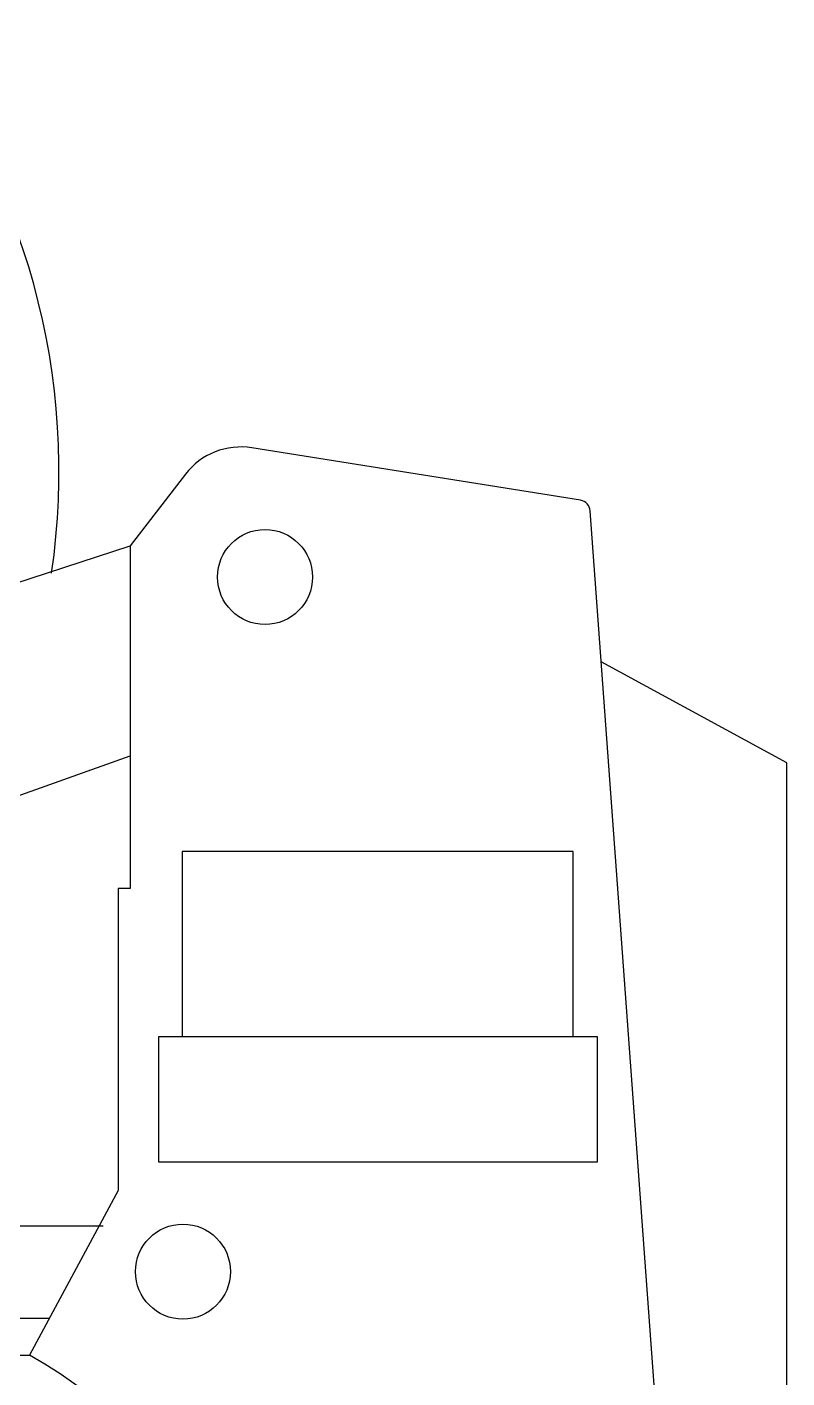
# Model space of a CAD drawing. Extents: x -121210 to 57230, y 84783 to 157800.
# Drawn here: x -29877 to -29231, y 120406 to 121553 of the extents above; entities that cross this region are included whole.
import ezdxf

# ---------------------------------------------------------------- set-up
doc = ezdxf.new("R2010")
doc.units = 0
doc.header["$MEASUREMENT"] = 0
doc.layers.get('0').update_dxf_attribs({"linetype": 'CONTINUOUS'})

# ---------------------------------------------------------------- blocks, each defined once
blk = doc.blocks.new('A$C08295C3F')
for p, q in [((5614.4, 3044.6), (5056.3, 3133.6)), ((4943.3, 3088.7), (4849.6, 2966.9)), ((5794.2, 798.2), (5631, 3026.5)), ((4371.5, 2811.5), (4849.6, 2966.9)), ((4849.6, 2966.9), (4849.6, 2385.4)), ((5965.3, 2598.5), (5649.8, 2770)), ((2950, 1937.7), (4849.6, 2610.3)), ((5965.3, 970.3), (5965.3, 2598.5)), ((4938, 2448), (4938, 2133.3)), ((5602, 2448), (4938, 2448)), ((5602, 2133.3), (5602, 2448)), ((4829, 2385.4), (4829, 1872.3)), ((4849.6, 2385.4), (4829, 2385.4)), ((4897.5, 2133.3), (4897.5, 1921.2)), ((5643.6, 2133.3), (4897.5, 2133.3)), ((5643.6, 1921.2), (5643.6, 2133.3)), ((4897.5, 1921.2), (5643.6, 1921.2)), ((4829, 1872.3), (4678.5, 1592.9)), ((2929.7, 1812.4), (4803.5, 1812.4)), ((2331.1, 1655.5), (4712.2, 1655.5)), ((2377.1, 1592.9), (4678.5, 1592.9))]:
    blk.add_line(p, q)
for centre in [(5078.7, 2914.2), (4939.2, 1734.6)]:
    blk.add_circle(centre, 80.7)
for centre, radius, start, end in [((3534.3, 3094), 1194.4, 351.6562, 39.1554), ((5037.6, 3016.2), 118.9, 80.9383, 142.4163), ((5611.3, 3025.1), 19.8, 4.1872, 80.9383), ((4242.9, 827.1), 881, 358.1197, 60.3703)]:
    blk.add_arc(centre, radius, start, end)

msp = doc.modelspace()

# ---------------------------------------------------------------- block references
at = {"xscale": 0.5, "yscale": 0.5, "zscale": 0.5}
msp.add_blockref('A$C08295C3F', (-32213.8, 119629.3), dxfattribs=at)

doc.saveas('drawing.dxf')
